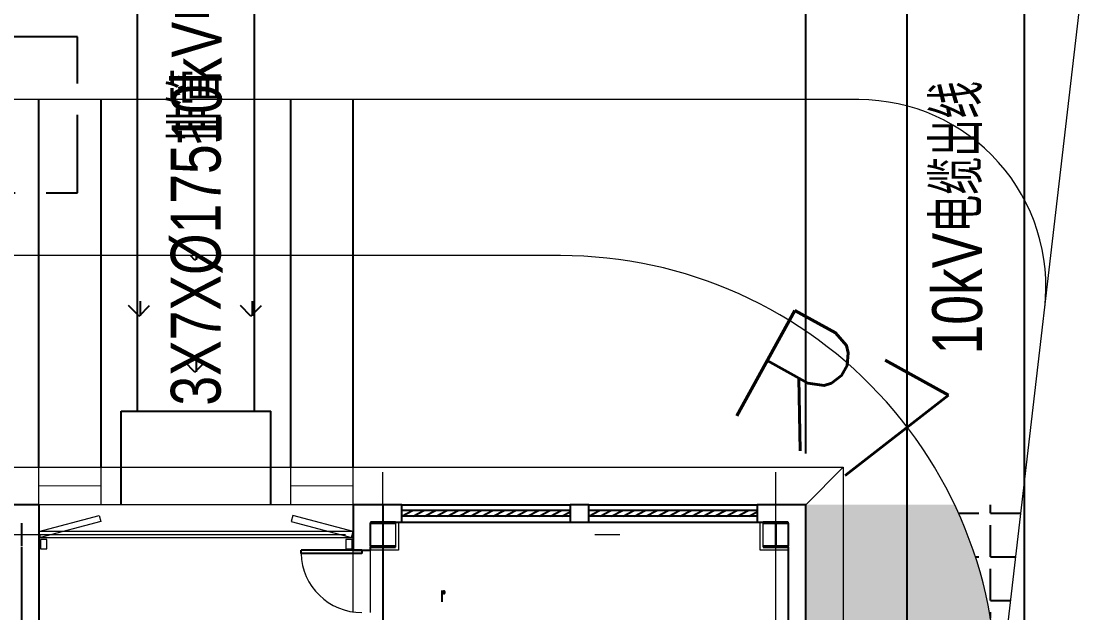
# Model space of a CAD drawing. Extents: x 3213259 to 3716512, y 332899 to 392399.
# Drawn here: x 3261695 to 3278845, y 369712 to 379188 of the extents above; entities that cross this region are included whole.
import ezdxf

# ---------------------------------------------------------------- set-up
doc = ezdxf.new("R2010")
doc.units = 0
doc.header["$LTSCALE"] = 1000
doc.header["$MEASUREMENT"] = 0
for name, pattern in [('DASH', [0.35, 0.25, -0.1]), ('DOTE', [2.42, 2, -0.2, 0.02, -0.2]), ('EB_DASHDOT', [39, 30, -3, 3, -3])]:
    doc.linetypes.add(name, pattern=pattern)
for name, color, linetype, lineweight in [('CAXA0', 7, 'Continuous', 70), ('CAXA1', 1, 'EB_DASHDOT', 25), ('JZX_DOTE', 14, 'DOTE', 0), ('JZX_STAIR', 150, 'Continuous', 0), ('JZX_ViewLine', 30, 'Continuous', 0), ('JZX_WINDOW', 4, 'Continuous', 0), ('道路', 220, 'Continuous', 13), ('雨水管、溢水管', 4, 'Continuous', 9)]:
    doc.layers.add(name, color=color, linetype=linetype, lineweight=lineweight)
for name, color, linetype in [('JZX_COLUMN', 50, 'Continuous'), ('JZX_WALL', 50, 'Continuous'), ('PUB_DIM', 3, 'Continuous'), ('PUB_TEXT', 7, 'Continuous'), ('立面填充', 8, 'Continuous')]:
    doc.layers.add(name, color=color, linetype=linetype)
doc.styles.add('DIM_FONT', font='COMPLEX8.SHX', dxfattribs={"width": 0.6, "bigfont": 'HZITXT.SHX'})
doc.styles.add('HZ', font='complex8.shx', dxfattribs={"width": 0.8, "bigfont": 'hztxt.shx'})
doc.styles.add('sepd_yb2', font='sepd_gbe.shx', dxfattribs={"width": 0.8, "bigfont": 'sepd_gbc.shx'})
doc.styles.get("Standard").update_dxf_attribs({"font": 'SIMPLEX.shx', "bigfont": 'gbcbig.shx'})
doc.dimstyles.new('DIMN', dxfattribs={"dimtxt": 300, "dimasz": 100, "dimexe": 250, "dimexo": 300, "dimgap": 100, "dimtad": 1, "dimdec": 0, "dimzin": 0, "dimdsep": 46, "dimtxsty": 'DIM_FONT', "dimblk": 'ARCHTICK', "dimcen": 0.09, "dimclrt": 7, "dimazin": 2, "dimtfac": 1, "dimtdec": 0, "dimtix": 1, "dimtmove": 2, "dimatfit": 3, "dimldrblk": 'ARCHTICK', "dimfxl": 1, "dimtolj": 1, "dimtzin": 0, "dimarcsym": 0})
pattern_1 = [(90, (38683506.7, 5563254.86), (-538.815, 538.815), [142.875, -934.755]), (45, (38683506.7, 5563254.86), (-538.815367, 538.815367), [142.875, -619.125]), (135, (38683506.7, 5563254.86), (-538.815367, -538.815367), [142.875, -619.125])]

# ---------------------------------------------------------------- blocks, each defined once
blk = doc.blocks.new('_ArchTick')
at = {"color": 0, "linetype": 'ByBlock', "const_width": 0.4}
blk.add_lwpolyline([(-0.5, -0.5), (0.5, 0.5)], dxfattribs=at)
blk = doc.blocks.new('*D153')
at = {"layer": 'Defpoints', "color": 0}
for p in [(3274275, 382246), (3274275, 371962), (3227415, 365598)]:
    blk.add_point(p, dxfattribs=at)
at = {"layer": 'PUB_DIM', "color": 0, "lineweight": -2}
for p, q in [((3227415, 365898), (3227415, 382496)), ((3274275, 372262), (3274275, 382496)), ((3227415, 382246), (3274275, 382246))]:
    blk.add_line(p, q, dxfattribs=at)
at = {"layer": 'PUB_DIM', "color": 0, "lineweight": -2, "xscale": 100, "yscale": 100, "zscale": 100, "rotation": 180}
blk.add_blockref('_ArchTick', (3227415, 382246), dxfattribs=at)
at = {"layer": 'PUB_DIM', "color": 0, "lineweight": -2, "xscale": 100, "yscale": 100, "zscale": 100}
blk.add_blockref('_ArchTick', (3274275, 382246), dxfattribs=at)
at = {"layer": 'PUB_DIM', "color": 7, "lineweight": 25, "insert": (3250845, 382746), "char_height": 800, "attachment_point": 5, "style": 'HZ'}
blk.add_mtext('\\A1;46860', dxfattribs=at)
blk = doc.blocks.new('A$C62D55686')
at = {"color": 0}
for p, q in [((42043.8, 23480), (42043.8, 23760)), ((42043.8, 23760), (44743.8, 23760)), ((44743.8, 23666.7), (42043.8, 23666.7)), ((42043.8, 23573.4), (42216.8, 23666.7)), ((42227.3, 23573.4), (42400.4, 23666.7)), ((42410.9, 23573.4), (42584, 23666.7)), ((42594.5, 23573.4), (42767.6, 23666.7)), ((42778.1, 23573.4), (42951.1, 23666.7)), ((42961.6, 23573.4), (43134.7, 23666.7)), ((43145.2, 23573.4), (43318.3, 23666.7)), ((43328.8, 23573.4), (43501.9, 23666.7)), ((43512.4, 23573.4), (43685.4, 23666.7)), ((43695.9, 23573.4), (43869, 23666.7)), ((43879.5, 23573.4), (44052.6, 23666.7)), ((44063.1, 23573.4), (44236.2, 23666.7)), ((44246.7, 23573.4), (44419.7, 23666.7)), ((44430.2, 23573.4), (44603.3, 23666.7)), ((44743.8, 23760), (44743.8, 23480)), ((45043.8, 23480), (45043.8, 23760)), ((45043.8, 23760), (47743.8, 23760)), ((47743.8, 23666.7), (45043.8, 23666.7)), ((45043.8, 23573.4), (45216.8, 23666.7)), ((45227.3, 23573.4), (45400.4, 23666.7)), ((45410.9, 23573.4), (45584, 23666.7)), ((45594.5, 23573.4), (45767.6, 23666.7)), ((45778.1, 23573.4), (45951.1, 23666.7)), ((45961.6, 23573.4), (46134.7, 23666.7)), ((46145.2, 23573.4), (46318.3, 23666.7)), ((46328.8, 23573.4), (46501.9, 23666.7)), ((46512.4, 23573.4), (46685.4, 23666.7)), ((46695.9, 23573.4), (46869, 23666.7)), ((46879.5, 23573.4), (47052.6, 23666.7)), ((47063.1, 23573.4), (47236.2, 23666.7)), ((47246.7, 23573.4), (47419.7, 23666.7)), ((47430.2, 23573.4), (47603.3, 23666.7)), ((47743.8, 23760), (47743.8, 23480)), ((44743.8, 23573.4), (42043.8, 23573.4)), ((44613.8, 23573.4), (44743.8, 23643.4)), ((47743.8, 23573.4), (45043.8, 23573.4)), ((47613.8, 23573.4), (47743.8, 23643.4)), ((42043.8, 23480), (44743.8, 23480)), ((45043.8, 23480), (47743.8, 23480))]:
    blk.add_line(p, q, dxfattribs=at)
for p, q in [((40428.8, 22980), (40428.8, 23030)), ((41403.8, 23030), (40428.8, 23030)), ((41403.8, 23030), (41403.8, 22980)), ((41403.8, 22980), (40428.8, 22980))]:
    blk.add_line(p, q)
at = {"lineweight": 13}
blk.add_ellipse((41403.8, 23005), major_axis=(-689.4, 689.4), ratio=1, start_param=0.811042, end_param=2.3561945, dxfattribs=at)
at = {"layer": 'CAXA0', "color": 0, "linetype": 'ByBlock', "lineweight": -2}
for p, q in [((42686.6, 22385), (42686.6, 22205)), ((42712.6, 22344), (42712.6, 22366)), ((42730.6, 22366), (42730.6, 22344))]:
    blk.add_line(p, q, dxfattribs=at)
for centre, start, end in [((42721.6, 22366), 360, 180), ((42721.6, 22344), 180, 0)]:
    blk.add_arc(centre, 9, start, end, dxfattribs=at)
at = {"layer": 'CAXA1', "color": 0, "linetype": 'ByBlock', "lineweight": -2}
blk.add_line((42736.1, 22355), (42709.6, 22355), dxfattribs=at)
at = {"layer": 'JZX_COLUMN'}
for p, q in [((41943.8, 23480), (41543.8, 23480)), ((41543.8, 23480), (41543.8, 23464)), ((41543.8, 23464), (41738.8, 23464)), ((41738.8, 23464), (41738.8, 23096)), ((41748.8, 23096), (41748.8, 23464)), ((41748.8, 23464), (41943.8, 23464)), ((41943.8, 23464), (41943.8, 23480)), ((48243.8, 23480), (47843.8, 23480)), ((47843.8, 23480), (47843.8, 23464)), ((47843.8, 23464), (48038.8, 23464)), ((48038.8, 23464), (48038.8, 23096)), ((48048.8, 23096), (48048.8, 23464)), ((48048.8, 23464), (48243.8, 23464)), ((48243.8, 23464), (48243.8, 23480)), ((41738.8, 23096), (41543.8, 23096)), ((41543.8, 23096), (41543.8, 23080)), ((41543.8, 23080), (41943.8, 23080)), ((41943.8, 23096), (41748.8, 23096)), ((41943.8, 23080), (41943.8, 23096)), ((48038.8, 23096), (47843.8, 23096)), ((47843.8, 23096), (47843.8, 23080)), ((47843.8, 23080), (48243.8, 23080)), ((48243.8, 23096), (48048.8, 23096)), ((48243.8, 23080), (48243.8, 23096))]:
    blk.add_line(p, q, dxfattribs=at)
at = {"layer": 'JZX_DOTE', "ltscale": 20}
for p, q in [((41743.8, 1280), (41743.8, 24280)), ((48043.8, 1280), (48043.8, 24280)), ((1143.8, 23280), (49043.8, 23280))]:
    blk.add_line(p, q, dxfattribs=at)
at = {"layer": 'JZX_STAIR'}
for p, q in [((36223.8, 23760), (36223.8, 24360)), ((37223.8, 23759.2), (37223.8, 24359.2)), ((40263.8, 23759.2), (40263.8, 24359.2)), ((41263.8, 23760), (41263.8, 24360)), ((37223.8, 24059.2), (36223.8, 24060)), ((41263.8, 24060), (40263.8, 24059.2))]:
    blk.add_line(p, q, dxfattribs=at)
at = {"layer": 'JZX_ViewLine'}
for p, q in [((3415.2, 24360), (49123.8, 24360)), ((48523.8, 23760), (49123.8, 24360)), ((49123.8, 24360), (49123.8, 600))]:
    blk.add_line(p, q, dxfattribs=at)
for points in [[(41263.8, 23760), (36223.8, 23760)], [(41993.8, 23480), (41993.8, 23030), (41493.8, 23030)], [(48243.8, 23030), (47793.8, 23030), (47793.8, 23480)]]:
    blk.add_lwpolyline(points, dxfattribs=at)
for points in [[(41543.8, 23480), (41943.8, 23480), (41943.8, 23080), (41543.8, 23080)], [(47843.8, 23480), (48243.8, 23480), (48243.8, 23080), (47843.8, 23080)]]:
    blk.add_lwpolyline(points, close=True, dxfattribs=at)
at = {"layer": 'JZX_WALL'}
for p, q in [((36223.8, 23760), (35443.8, 23760)), ((41263.8, 23760), (41263.8, 23030)), ((42043.8, 23760), (41263.8, 23760)), ((42043.8, 23480), (42043.8, 23760)), ((45043.8, 23760), (44743.8, 23760)), ((44743.8, 23760), (44743.8, 23480)), ((45043.8, 23480), (45043.8, 23760)), ((48523.8, 23760), (47743.8, 23760)), ((47743.8, 23760), (47743.8, 23480)), ((41543.8, 23096), (41543.8, 23464)), ((41943.8, 23480), (42043.8, 23480)), ((44743.8, 23480), (45043.8, 23480)), ((47743.8, 23480), (47843.8, 23480)), ((41263.8, 23030), (41543.8, 23030)), ((41543.8, 23030), (41543.8, 23080))]:
    blk.add_line(p, q, dxfattribs=at)
at = {"layer": 'JZX_WALL', "linetype": 'ByBlock'}
for p, q in [((36223.8, 23760), (36223.8, 14160)), ((48523.8, 10300), (48523.8, 23760)), ((35943.8, 23464), (35943.8, 23096)), ((48243.8, 23464), (48243.8, 23096)), ((35943.8, 23080), (35943.8, 13880)), ((48243.8, 23080), (48243.8, 10300))]:
    blk.add_line(p, q, dxfattribs=at)
at = {"layer": 'JZX_WINDOW'}
for p, q in [((41263.8, 22030), (41263.8, 23030)), ((41543.8, 22030), (41543.8, 23030))]:
    blk.add_line(p, q, dxfattribs=at)
for points in [[(36249.6, 23233.4), (36223.8, 23330), (37189.7, 23588.8), (37215.6, 23492.3)], [(41237.9, 23233.4), (41263.8, 23330), (40297.8, 23588.8), (40271.9, 23492.3)]]:
    blk.add_lwpolyline(points, close=True, dxfattribs=at)
for points in [[(41263.8, 23330), (36223.8, 23330)], [(41263.8, 23230), (36223.8, 23230)]]:
    blk.add_lwpolyline(points, dxfattribs=at)
at = {"layer": '雨水管、溢水管'}
for points in [[(36252.2, 23054), (36352.2, 23054), (36352.2, 23204), (36252.2, 23204)], [(41149, 23054), (41249, 23054), (41249, 23204), (41149, 23204)]]:
    blk.add_lwpolyline(points, close=True, dxfattribs=at)
blk = doc.blocks.new('bdz1')
at = {"layer": 'JZX_ViewLine'}
blk.add_lwpolyline([(-35452.092, -5191.813), (-35407.232, -5191.813), (-35407.232, -5214.373), (-35454.092, -5214.373), (-35454.092, -5193.813)], dxfattribs=at)
at = {"layer": '立面填充', "color": 2}
for p, q in [((-35417.952, -5190.313), (-35417.952, -5183.313)), ((-35416.072, -5190.313), (-35416.072, -5183.313)), ((-35405.602, -5204.793), (-35405.602, -5183.313)), ((-35403.722, -5204.793), (-35403.722, -5183.313)), ((-35418.212, -5190.313), (-35415.812, -5190.313)), ((-35418.212, -5191.813), (-35418.212, -5190.313)), ((-35415.812, -5191.813), (-35415.812, -5190.313)), ((-35414.012, -5191.813), (-35414.012, -5201.893))]:
    blk.add_line(p, q, dxfattribs=at)

msp = doc.modelspace()

# ---------------------------------------------------------------- hatches: boundary and pattern name
h = msp.add_hatch()
h.set_pattern_fill('GRASS', color=256, scale=30, style=0)
h.set_pattern_definition(pattern_1)
h.paths.add_polyline_path([(3227414.856, 356861.717), (3225914.856, 356861.717), (3225914.856, 359861.717), (3227414.856, 359861.717)])
h.paths.add_polyline_path([(3282466.609, 379933.53), (3282466.609, 379433.53), (3279336.214, 379433.53), (3279336.214, 379933.53), (3228683.227, 379933.53), (3227414.856, 369441.717), (3227414.856, 342708.338), (3278719.894, 341014.653), (3283262.384, 379933.53)])
edge = h.paths.add_edge_path()
edge.add_line((3221575.256, 347403.567), (3227409.321, 347210.972))
edge.add_line((3227409.321, 347210.972), (3227396.062, 343209.231))
edge.add_line((3227396.062, 343209.231), (3221109.927, 343416.749))
edge.add_line((3221109.927, 343416.749), (3220993.595, 342420.045))
edge.add_line((3220993.595, 342420.045), (3279163.189, 340499.747))
edge.add_line((3279163.189, 340499.747), (3283824.137, 380433.53))
edge.add_line((3283824.137, 380433.53), (3282466.609, 380433.53))
edge.add_line((3282466.609, 380433.53), (3282466.609, 379433.53))
edge.add_line((3282466.609, 379433.53), (3279336.214, 379433.53))
edge.add_line((3279336.214, 379433.53), (3279336.214, 380135.488))
edge.add_line((3279336.214, 380135.488), (3279833.813, 380433.53))
edge.add_line((3279833.813, 380433.53), (3226182.622, 380433.53))
edge.add_arc((3254466.895, 370433.529), 30000.002, 160.5287798, 173.3427359)
edge.add_line((3224669.171, 373911.427), (3221575.256, 347403.567))
h = msp.add_hatch()
h.set_pattern_fill('GRASS', color=256, scale=30, style=0)
h.set_pattern_definition(pattern_1)
h.paths.add_polyline_path([(3283262.384, 379933.53), (3282758.99, 379933.53), (3279449.919, 351582.273, -0.39005211), (3268161.153, 341863.492), (3227414.856, 343208.61), (3227414.856, 342708.338), (3278719.894, 341014.653)])
h = msp.add_hatch()
h.set_pattern_fill('ANGLE', color=256, scale=100, style=0)
h.set_pattern_definition([(0, (38683506.7, 5563254.86), (0, 698.5), [508, -190.5]), (90, (38683506.7, 5563254.86), (-698.5, 4e-14), [508, -190.5])])
h.paths.add_polyline_path([(3273712.47, 374033.865), (3277372.255, 372015.052), (3278769.895, 374548.749), (3275110.111, 376567.562)], flags=9)
h.paths.add_polyline_path([(3277805.122, 362677.489), (3277805.122, 368574.986), (3276205.857, 368574.986), (3276205.857, 362677.489)], flags=9)
edge = h.paths.add_edge_path()
edge.add_line((3277740.698, 371441.717), (3276662.739, 371441.717))
edge.add_arc((3270342.073, 368433.53), 7000, -6.6572641, 25.4511275, ccw=False)
edge.add_line((3277294.875, 367622.02), (3277740.698, 371441.717))
h = msp.add_hatch()
h.set_pattern_fill('GRASS', color=256, scale=50, style=0)
h.set_pattern_definition([(90, (38683506.7, 5563254.9), (-898.025, 898.025), [238.125, -1557.925]), (45, (38683506.7, 5563254.9), (-898.02561, 898.02561), [238.125, -1031.875]), (135, (38683506.7, 5563254.9), (-898.02561, -898.02561), [238.125, -1031.875])])
h.paths.add_polyline_path([(3263164.196, 375433.53), (3262974.856, 375433.53), (3262974.856, 372040.415), (3262974.856, 371441.717), (3262994.196, 371441.717), (3262994.196, 372941.717), (3263164.196, 372941.717)])
h.paths.add_polyline_path([(3265824.196, 375433.53), (3263164.196, 375433.53), (3263164.196, 372941.717), (3265824.196, 372941.717)])
h.paths.add_polyline_path([(3266014.856, 375433.53), (3265824.196, 375433.53), (3265824.196, 372941.717), (3265994.196, 372941.717), (3265994.196, 371441.717), (3266014.856, 371441.717), (3266014.856, 372040.849)])
h = msp.add_hatch()
h.set_pattern_fill('GRASS', color=256, scale=30, style=0)
h.set_pattern_definition(pattern_1)
h.paths.add_polyline_path([(3275476.89, 352045.993), (3275618.785, 353261.717), (3274274.856, 353261.717), (3274274.856, 348866.43, 0.123243665)])
h.paths.add_polyline_path([(3277805.122, 362677.489), (3277805.122, 368574.986), (3276205.857, 368574.986), (3276205.857, 362677.489)], flags=25)
h.paths.add_polyline_path([(3237665.533, 346872.393), (3238174.856, 347381.717), (3238174.856, 348881.717), (3231614.856, 348881.717), (3231614.856, 347681.717), (3229814.856, 347681.717), (3229814.856, 348881.717), (3227414.856, 348881.717), (3227414.856, 347210.789)])
h.paths.add_polyline_path([(3243957.811, 346664.672), (3244174.856, 346881.717), (3244174.856, 348881.717), (3241374.856, 348881.717), (3241374.856, 346749.941)])
edge = h.paths.add_edge_path()
edge.add_line((3247374.856, 348881.717), (3247374.856, 346551.869))
edge.add_line((3247374.856, 346551.869), (3268293.129, 345861.314))
edge.add_arc((3268524.088, 352857.503), 7000, 268.1092354, 325.2390854)
edge.add_line((3274274.856, 348866.43), (3274274.856, 348881.717))
edge.add_line((3274274.856, 348881.717), (3272524.856, 348881.717))
edge.add_line((3272524.856, 348881.717), (3272524.856, 347681.717))
edge.add_line((3272524.856, 347681.717), (3270724.856, 347681.717))
edge.add_line((3270724.856, 347681.717), (3270724.856, 348881.717))
edge.add_line((3270724.856, 348881.717), (3247374.856, 348881.717))
h.paths.add_polyline_path([(3275514.856, 371441.717), (3274274.856, 371441.717), (3274274.856, 356461.717), (3274744.856, 356461.717), (3275244.856, 356961.717), (3275244.856, 358461.717), (3275514.856, 358461.717)])
edge = h.paths.add_edge_path()
edge.add_line((3276662.739, 371441.717), (3275514.856, 371441.717))
edge.add_line((3275514.856, 371441.717), (3275514.856, 358461.717))
edge.add_line((3275514.856, 358461.717), (3276225.713, 358461.717))
edge.add_line((3276225.713, 358461.717), (3277294.875, 367622.02))
edge.add_arc((3270342.073, 368433.53), 7000, 353.3427359, 385.4511275)

# ---------------------------------------------------------------- linework, layer by layer
for p, q in [((3261974.856, 372041.283), (3261974.856, 377933.096)), ((3262974.856, 372040.415), (3262974.856, 377933.096)), ((3266014.856, 372041.717), (3266014.856, 377933.53)), ((3267014.856, 372040.849), (3267014.856, 377933.53))]:
    msp.add_line(p, q)
at = {"layer": '立面填充', "color": 2, "linetype": 'DASH', "ltscale": 5}
msp.add_lwpolyline([(3255094.856, 376441.717), (3262594.856, 376441.717), (3262594.856, 378941.717), (3255094.856, 378941.717)], close=True, dxfattribs=at)
at = {"layer": '道路', "color": 12}
for p, q in [((3275476.89, 352045.993), (3278790.195, 380433.53)), ((3275127.887, 377933.53), (3236894.856, 377933.53))]:
    msp.add_line(p, q, dxfattribs=at)
msp.add_lwpolyline([(3275476.89, 352045.993), (3277294.875, 367622.02, 0.448669435), (3270342.073, 375433.53), (3237374.856, 375433.53)], format="xyb", dxfattribs=at)
msp.add_arc((3275127.887, 374933.53), 3000, 353.3427359, 90, dxfattribs=at)

# ---------------------------------------------------------------- block references
at = {"xscale": 1000, "yscale": 1000, "zscale": 1000}
msp.add_blockref('bdz1', (38681506.695, 5563254.86), dxfattribs=at)
msp.add_blockref('A$C62D55686', (3225751.106, 347681.689))

# ---------------------------------------------------------------- texts
at = {"style": 'sepd_yb2', "width": 0.8}
for s, p in [('10kV电缆出线', (3264905.149, 377229.227)), ('3X7X%%C175排管', (3264890.987, 373029.886)), ('10kV电缆出线', (3277103.978, 373850.025))]:
    msp.add_text(s, height=800, rotation=90, dxfattribs=at).set_placement(p)
at = {"layer": 'PUB_TEXT'}
msp.add_text('R7', height=1929.078, rotation=331.1179563, dxfattribs=at).set_placement((3272881.164, 373024.999))

# ---------------------------------------------------------------- dimensions: what is measured, and where the dimension line sits
at = {"layer": 'PUB_DIM', "lineweight": 25}
dim = msp.add_linear_dim(base=(3274274.856, 382246.179), p1=(3227414.856, 365598.248), p2=(3274274.856, 371961.717), dimstyle='DIMN', override={"dimtxt": 800, "dimtxsty": 'HZ', "dimblk": 'ArchTick'}, dxfattribs=at)
dim.commit()
dim.dimension.update_dxf_attribs({"geometry": '*D153', "text_midpoint": (3250844.856, 382746.179)})

doc.saveas('drawing.dxf')
